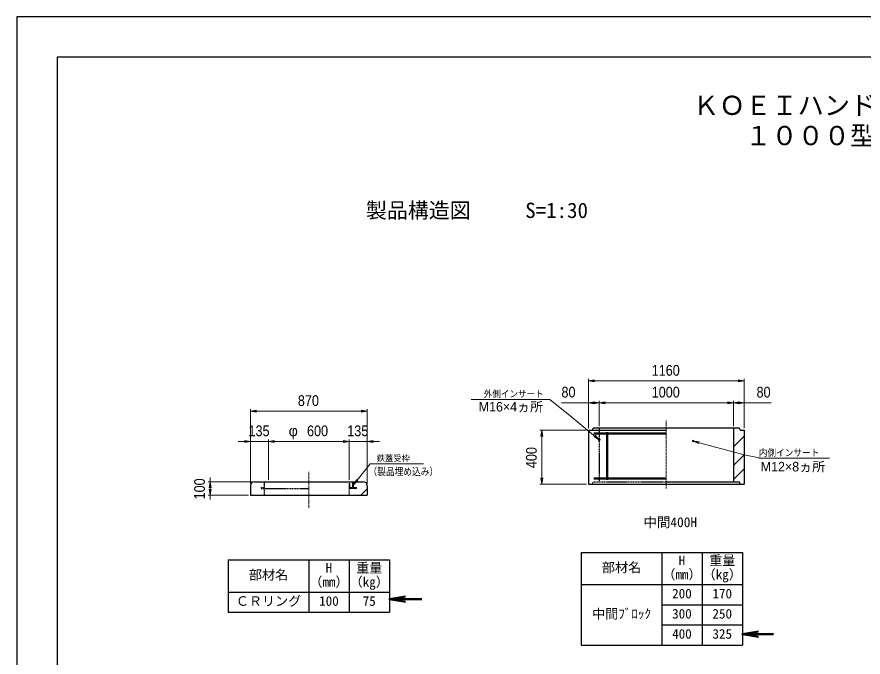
# Model space of a CAD drawing. Units: millimetres, scale not verified. Extents: x -210 to 210, y -148 to 148.
# Drawn here: x -210 to 0, y -10.3 to 148.5 of the extents above; entities that cross this region are included whole.
import ezdxf
from ezdxf.enums import TextEntityAlignment as Align

# ---------------------------------------------------------------- set-up
doc = ezdxf.new("R2010")
doc.units = ezdxf.units.MM
doc.linetypes.add('USER1', pattern=[12.95, 6.35, -3.175, 0.25, -3.175])
doc.linetypes.add('USER2', pattern=[4.7625, 3.175, -1.5875])
doc.layers.add('0-0', color=7, linetype='Continuous')
for name, color, linetype, lineweight in [('0-1_0', 9, 'Continuous', 25), ('0-2_dims', 2, 'Continuous', 13), ('0-3_pen1実線', 4, 'Continuous', 13), ('0-4_pen2実線', 3, 'Continuous', 13), ('0-5_pen3実線', 7, 'Continuous', 25), ('0-6_pen4実線', 6, 'Continuous', 25), ('0-7_pen1一点', 4, 'USER1', 13), ('0-8_pen2破線', 3, 'USER2', 25), ('0-9_鉄筋１', 7, 'Continuous', 50), ('0-A_鉄筋２', 7, 'Continuous', 50)]:
    doc.layers.add(name, color=color, linetype=linetype, lineweight=lineweight)
doc.styles.add('ＭＳ ゴシック', font='')
doc.styles.add('ＭＳ Ｐゴシック', font='')
doc.styles.get('ＭＳ ゴシック').set_extended_font_data('MS Gothic')
doc.styles.get('ＭＳ Ｐゴシック').set_extended_font_data('MS PGothic')

# ---------------------------------------------------------------- blocks, each defined once
blk = doc.blocks.new('部分図 1')
at = {"layer": '0-1_0'}
blk.add_lwpolyline([(0, 0), (12600, 0), (12600, 8910), (0, 8910)], close=True, dxfattribs=at)
at = {"layer": '0-2_dims'}
for p, q in [((4255, 5848), (4255, 6215)), ((4255, 6200), (5415, 6200)), ((5415, 5848), (5415, 6215)), ((4255, 5848), (4255, 6053)), ((4335, 5863), (4335, 6053)), ((4335, 5863), (4335, 6053)), ((5335, 5863), (5335, 6053)), ((5335, 5863), (5335, 6053)), ((5415, 5848), (5415, 6053)), ((1738.43, 5434.95), (1738.43, 5989.9)), ((2608.43, 5449.95), (2608.43, 5989.9)), ((4335, 6038), (5335, 6038)), ((1738.43, 5974.9), (2608.43, 5974.9)), ((4240, 5833), (3894, 5833)), ((3909, 5433), (3909, 5833)), ((1738.43, 5749.9), (1648.43, 5749.9)), ((1738.43, 5434.95), (1738.43, 5764.9)), ((1873.43, 5749.9), (1738.43, 5749.9)), ((1873.43, 5464.95), (1873.43, 5764.9)), ((1873.43, 5464.95), (1873.43, 5764.9)), ((1873.43, 5749.9), (2473.43, 5749.9)), ((1873.43, 5749.9), (1963.43, 5749.9)), ((2473.43, 5749.9), (2383.43, 5749.9)), ((2473.43, 5464.95), (2473.43, 5764.9)), ((2473.43, 5464.95), (2473.43, 5764.9)), ((2473.43, 5749.9), (2608.43, 5749.9)), ((2608.43, 5434.95), (2608.43, 5764.9)), ((2608.43, 5749.9), (2698.43, 5749.9)), ((1438.48, 5449.95), (1438.48, 5481.77)), ((1753.43, 5449.95), (1423.48, 5449.95)), ((1438.48, 5449.95), (1438.48, 5349.95)), ((4240, 5433), (3894, 5433)), ((1723.43, 5349.95), (1423.48, 5349.95)), ((1438.48, 5349.95), (1438.48, 5318.13))]:
    blk.add_line(p, q, dxfattribs=at)
at = {"layer": '0-2_dims', "lineweight": 18}
for p, q in [((3968, 6063.13), (3382.27, 6063.13)), ((5523.12, 5625.08), (6051.23, 5625.08)), ((2674.44, 5583.3), (3025.91, 5583.3))]:
    blk.add_line(p, q, dxfattribs=at)
at = {"layer": '0-2_dims', "lineweight": 50}
for p, q in [((2773.43, 4576.23), (3014, 4576.23)), ((5401.61, 4314.6), (5632, 4314.6))]:
    blk.add_line(p, q, dxfattribs=at)
at = {"layer": '0-2_dims'}
for points in [[(4300, 6207.5), (4255, 6200), (4300, 6192.5)], [(5370, 6192.5), (5415, 6200), (5370, 6207.5)], [(4335, 5763), (4119.14, 5941), (3968, 6063.13)], [(4335, 6038), (4255, 6038), (4054.18, 6038)], [(4300, 6045.5), (4255, 6038), (4300, 6030.5)], [(4290, 6030.5), (4335, 6038), (4290, 6045.5)], [(4380, 6045.5), (4335, 6038), (4380, 6030.5)], [(5290, 6030.5), (5335, 6038), (5290, 6045.5)], [(5380, 6045.5), (5335, 6038), (5380, 6030.5)], [(5335, 6038), (5415, 6038), (5615.82, 6038)], [(5370, 6030.5), (5415, 6038), (5370, 6045.5)], [(1783.43, 5982.4), (1738.43, 5974.9), (1783.43, 5967.4)], [(2563.43, 5967.4), (2608.43, 5974.9), (2563.43, 5982.4)], [(3916.5, 5788), (3909, 5833), (3901.5, 5788)], [(4295.51, 5785.84), (4335, 5763), (4305.05, 5797.42)], [(1693.43, 5742.4), (1738.43, 5749.9), (1693.43, 5757.4)], [(1918.43, 5757.4), (1873.43, 5749.9), (1918.43, 5742.4)], [(1918.43, 5757.4), (1873.43, 5749.9), (1918.43, 5742.4)], [(2428.43, 5742.4), (2473.43, 5749.9), (2428.43, 5757.4)], [(2428.43, 5742.4), (2473.43, 5749.9), (2428.43, 5757.4)], [(2653.43, 5757.4), (2608.43, 5749.9), (2653.43, 5742.4)], [(5080.41, 5748.6), (5035, 5753), (5076.53, 5734.12)], [(5035, 5753), (5415, 5651.24), (5538.03, 5625.08)], [(2505.43, 5427.95), (2629.44, 5583.3), (2674.44, 5583.3)], [(1445.98, 5404.95), (1438.48, 5449.95), (1430.98, 5404.95)], [(2527.64, 5467.79), (2505.43, 5427.95), (2539.36, 5458.44)], [(3901.5, 5478), (3909, 5433), (3916.5, 5478)], [(1430.98, 5394.95), (1438.48, 5349.95), (1445.98, 5394.95)]]:
    blk.add_lwpolyline(points, dxfattribs=at)
at = {"layer": '0-2_dims', "lineweight": 50}
for points in [[(2893.43, 4596.23), (2773.43, 4576.23), (2893.43, 4556.23)], [(5521.61, 4334.6), (5401.61, 4314.6), (5521.61, 4294.6)]]:
    blk.add_lwpolyline(points, dxfattribs=at)
at = {"layer": '0-3_pen1実線'}
for p, q in [((5335, 5840.65), (5342.35, 5848)), ((5335, 5710), (5415, 5790)), ((5335, 5571.24), (5415, 5651.24)), ((5335, 5467), (5415, 5547)), ((2505.43, 5428.97), (2526.4, 5449.95)), ((2473.43, 5396.97), (2476.4, 5399.95)), ((2561.11, 5349.95), (2608.43, 5397.27))]:
    blk.add_line(p, q, dxfattribs=at)
at = {"layer": '0-4_pen2実線'}
for p, q in [((2473.43, 5437.45), (2479.43, 5437.45)), ((2473.43, 5437.45), (2473.43, 5399.95)), ((2499.43, 5449.95), (2499.43, 5405.95)), ((2505.43, 5449.95), (2505.43, 5405.95)), ((2529.43, 5399.95), (2473.43, 5399.95)), ((2473.43, 5399.95), (2473.43, 5349.95)), ((2499.43, 5405.95), (2479.43, 5405.95)), ((2529.43, 5405.95), (2505.43, 5405.95)), ((2529.43, 5405.95), (2529.43, 5399.95))]:
    blk.add_line(p, q, dxfattribs=at)
at = {"layer": '0-4_pen2実線', "linetype": 'USER2'}
blk.add_line((2479.43, 5437.45), (2479.43, 5405.95), dxfattribs=at)
at = {"layer": '0-4_pen2実線'}
for centre, radius in [((4335, 5763), 8), ((5035, 5753), 6)]:
    blk.add_circle(centre, radius, dxfattribs=at)
at = {"layer": '0-5_pen3実線'}
for p, q in [((4255, 5833), (4255, 5433)), ((4255, 5833), (4835, 5833)), ((4285, 5833), (4290, 5848)), ((5380, 5848), (4290, 5848)), ((5335, 5848), (5335, 5448)), ((5385, 5833), (5380, 5848)), ((5385, 5833), (5415, 5833)), ((5415, 5833), (5415, 5433)), ((1738.43, 5419.95), (1738.43, 5349.95)), ((1768.43, 5449.95), (2578.43, 5449.95)), ((2608.43, 5419.95), (2608.43, 5349.95)), ((4255, 5433), (5415, 5433)), ((5380, 5448), (4835, 5448)), ((5385, 5433), (5380, 5448)), ((1738.43, 5349.95), (2608.43, 5349.95)), ((4801.61, 4924), (4801.61, 4234)), ((5101.61, 4924), (5101.61, 4234)), ((2173.43, 4868.73), (2173.43, 4478.73)), ((2473.43, 4868.73), (2473.43, 4478.73)), ((4201.61, 4684), (5401.61, 4684)), ((1573.43, 4628.73), (2773.43, 4628.73)), ((4801.61, 4534), (5401.61, 4534)), ((4801.61, 4384), (5401.61, 4384))]:
    blk.add_line(p, q, dxfattribs=at)
for centre, start, end in [((1768.43, 5419.95), 90, 180), ((2578.43, 5419.95), 0, 90)]:
    blk.add_arc(centre, 30, start, end, dxfattribs=at)
at = {"layer": '0-6_pen4実線'}
for p, q in [((4201.61, 4924), (5401.61, 4924)), ((4201.61, 4924), (4201.61, 4234)), ((5401.61, 4924), (5401.61, 4234)), ((1573.43, 4868.73), (2773.43, 4868.73)), ((1573.43, 4868.73), (1573.43, 4478.73)), ((2773.43, 4868.73), (2773.43, 4478.73)), ((1573.43, 4478.73), (2773.43, 4478.73)), ((4201.61, 4234), (5401.61, 4234))]:
    blk.add_line(p, q, dxfattribs=at)
blk.add_lwpolyline([(300, 300), (12300, 300), (12300, 8610), (300, 8610)], close=True, dxfattribs=at)
at = {"layer": '0-7_pen1一点'}
for p, q in [((4835, 5906.72), (4835, 5400)), ((2173.43, 5524.02), (2173.43, 5256.4))]:
    blk.add_line(p, q, dxfattribs=at)
at = {"layer": '0-8_pen2破線'}
for p, q in [((4335, 5848), (4335, 5448)), ((1841.43, 5449.95), (1841.43, 5349.95)), ((4285, 5433), (4290, 5448)), ((4835, 5448), (4290, 5448)), ((1817.43, 5405.95), (1841.43, 5405.95)), ((1817.43, 5405.95), (1817.43, 5399.95)), ((1817.43, 5399.95), (2173.43, 5399.95))]:
    blk.add_line(p, q, dxfattribs=at)
at = {"layer": '0-9_鉄筋１'}
for p, q in [((4395, 5818), (4395, 5463)), ((4395, 5808), (4835, 5808)), ((4395, 5473), (4835, 5473))]:
    blk.add_line(p, q, dxfattribs=at)
at = {"layer": '0-A_鉄筋２'}
for p, q in [((4395, 5808), (4295, 5808)), ((4395, 5473), (4295, 5473))]:
    blk.add_line(p, q, dxfattribs=at)
at = {"layer": '0-2_dims', "color": 7, "style": 'ＭＳ Ｐゴシック'}
for s, height, width, p in [('1160', 79.98, 0.9, (4725.91, 6215)), ('外側インサート', 50.68, 0.9, (3475.34, 6063.13)), ('80', 79.98, 0.9, (4054.18, 6053)), ('1000', 79.98, 0.9, (4725.91, 6053)), ('80', 79.98, 0.9, (5506.73, 6053)), ('870', 79.98, 0.9, (2091.61, 5989.9)), ('135', 79.98, 0.9, (1724.11, 5764.9)), ('600', 79.98, 0.9, (2159.79, 5764.9)), ('135', 79.98, 0.9, (2459.11, 5764.9)), ('内側インサート', 51.2, 0.9, (5523.12, 5625.08)), ('（製品埋め込み）', 54.61, 0.85, (2616.96, 5481.75))]:
    blk.add_text(s, height=height, dxfattribs=dict(at, width=width)).set_placement(p, align=Align.BOTTOM_LEFT)
for s, height, p in [('M16×4ヵ所', 70.81, (3438.05, 5951.71)), ('φ', 79.98, (2023.43, 5764.9)), ('鉄蓋受枠', 44.11, (2678.73, 5589.84)), ('M12×8ヵ所', 70.81, (5538.03, 5505.71))]:
    blk.add_text(s, height=height, dxfattribs=at).set_placement(p, align=Align.BOTTOM_LEFT)
at = {"layer": '0-2_dims', "color": 7, "style": 'ＭＳ Ｐゴシック', "width": 0.9}
for s, p in [('400', (3894, 5551.18)), ('100', (1423.48, 5318.13))]:
    blk.add_text(s, height=79.98, rotation=90, dxfattribs=at).set_placement(p, align=Align.BOTTOM_LEFT)
at = {"layer": '0-5_pen3実線', "style": 'ＭＳ ゴシック'}
for s, height, p in [('\u3000製品構造図\u3000', 114.4, (2442, 7378.74)), ('S=1:30', 114.4, (3784.65, 7378.74)), ('中間400H', 73.31, (4665, 5090)), ('重量', 71.47, (2525.95, 4752.49)), ('部材名', 71.47, (4355.39, 4755.26)), ('H', 71.47, (4927.24, 4807.75)), ('重量', 71.47, (5154.13, 4807.76)), ('部材名', 71.47, (1727.2, 4699.99)), ('H', 71.47, (2299.05, 4752.48)), ('（mm）', 71.49, (4805.35, 4702.74)), ('（kg）', 71.49, (5105.35, 4702.74)), ('（mm）', 71.49, (2177.16, 4647.47)), ('（kg）', 71.49, (2477.16, 4647.47)), ('ＣＲリング', 71.46, (1629.73, 4504.99)), ('200', 71.47, (4878.5, 4560.26)), ('170', 71.47, (5178.5, 4560.26)), ('100', 71.47, (2250.31, 4504.99)), ('75', 71.44, (2574.7, 4505)), ('中間ﾌﾞﾛｯｸ', 71.48, (4282.25, 4410.25)), ('300', 71.47, (4878.5, 4410.26)), ('250', 71.47, (5178.5, 4410.26)), ('400', 71.46, (4878.51, 4260.27)), ('325', 71.47, (5178.5, 4260.26))]:
    blk.add_text(s, height=height, dxfattribs=at).set_placement(p, align=Align.BOTTOM_LEFT)
at = {"layer": '0-6_pen4実線', "style": 'ＭＳ ゴシック'}
for s, p in [('\u3000ＫＯＥＩハンドホール構造図\u3000', (4837.55, 8137.5)), ('１０００型シリーズ', (5422.51, 7912.5))]:
    blk.add_text(s, height=143, dxfattribs=at).set_placement(p, align=Align.BOTTOM_LEFT)

msp = doc.modelspace()

# ---------------------------------------------------------------- block references
at = {"layer": '0-0', "xscale": 0.0333333, "yscale": 0.0333333}
msp.add_blockref('部分図 1', (-210, -148.5), dxfattribs=at)

doc.saveas('drawing.dxf')
